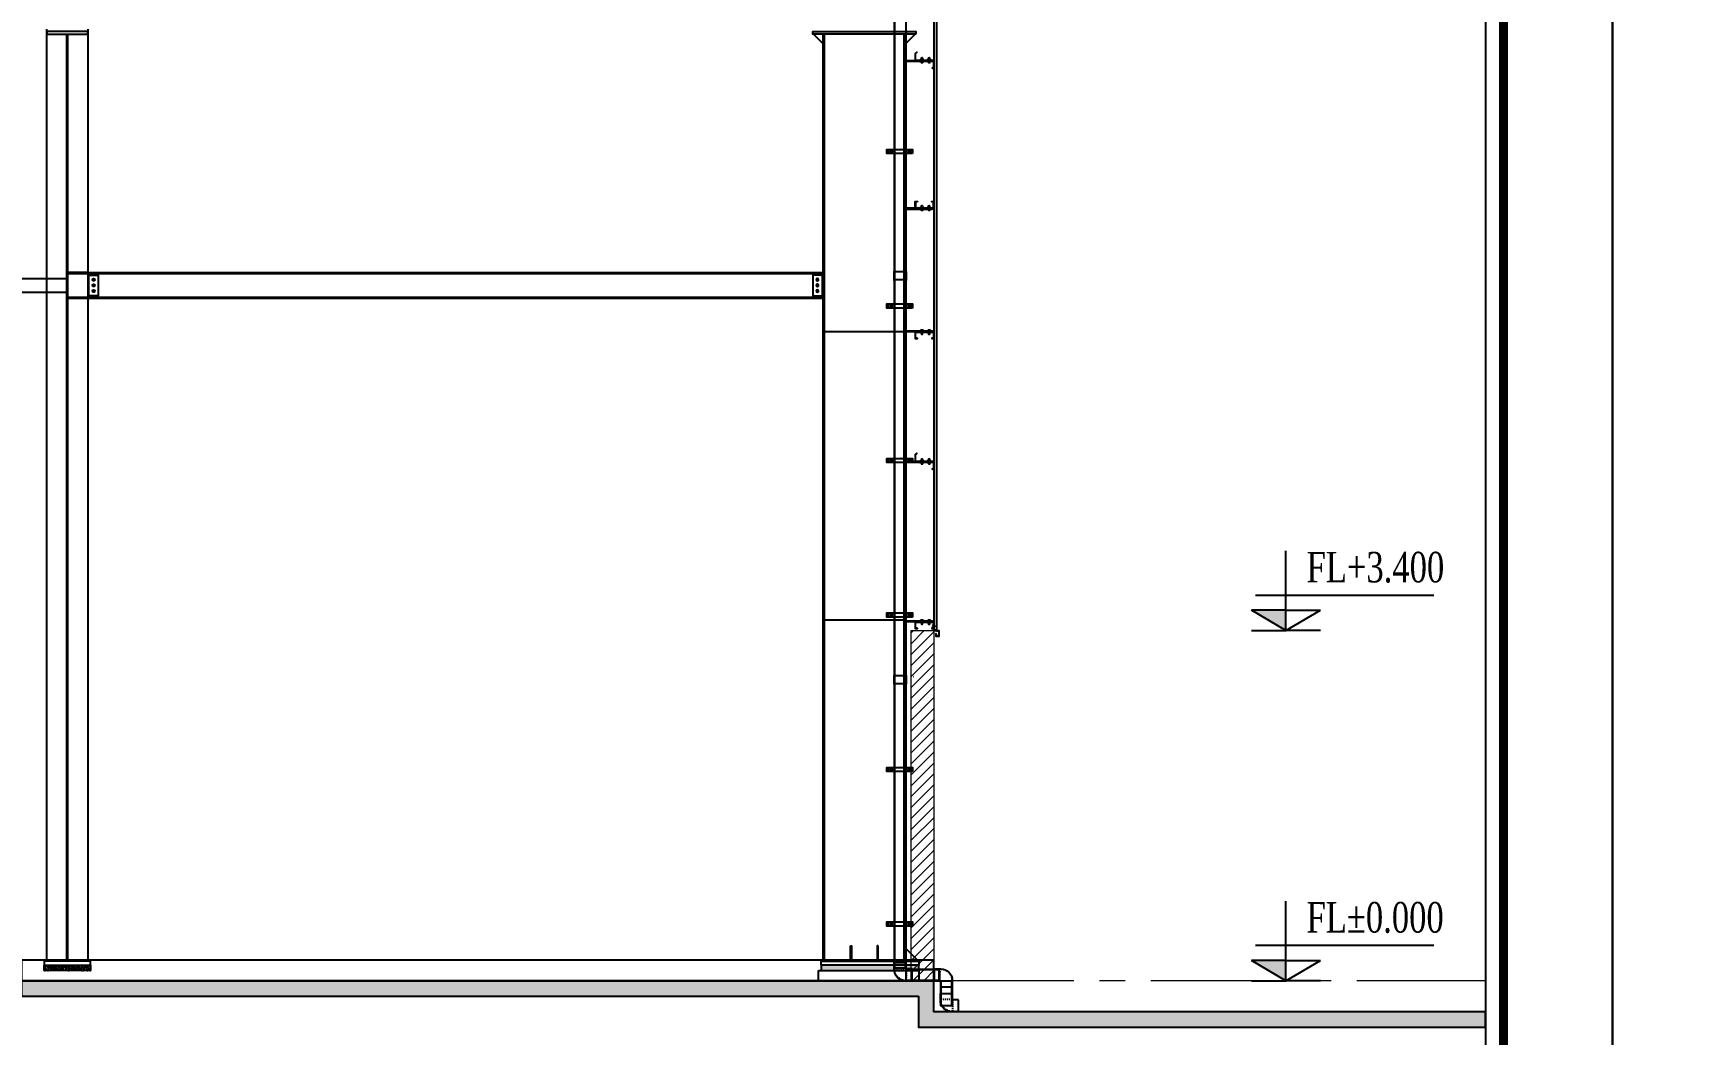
# Model space of a CAD drawing. Header units: inches. Extents: x 315041 to 662841, y -45540 to -35018.
# Drawn here: x 330050 to 330209.6, y -36486.3 to -36389.1 of the extents above; entities that cross this region are included whole.
import ezdxf

# ---------------------------------------------------------------- set-up
doc = ezdxf.new("R2010")
doc.units = ezdxf.units.IN
doc.header["$MEASUREMENT"] = 0
for name, pattern in [('CENTER', [2, 1.25, -0.25, 0.25, -0.25]), ('CENTER2', [28.575, 19.05, -3.175, 3.175, -3.175]), ('DASHED2', [9.525, 6.35, -3.175]), ('HIDDEN', [0.375, 0.25, -0.125])]:
    doc.linetypes.add(name, pattern=pattern)
for name, color, linetype in [('001-TRUC', 252, 'CENTER'), ('2', 2, 'Continuous'), ('250', 250, 'Continuous'), ('251', 251, 'Continuous'), ('3', 3, 'Continuous'), ('5', 5, 'Continuous'), ('6', 6, 'Continuous'), ('7', 7, 'Continuous'), ('8', 8, 'Continuous'), ('9', 9, 'Continuous'), ('BAO KHUNG', 31, 'Continuous'), ('DOWNPOUT', 52, 'Continuous'), ('flashing', 6, 'Continuous'), ('ROOFING', 4, 'Continuous'), ('STRUCTURE', 1, 'Continuous')]:
    doc.layers.add(name, color=color, linetype=linetype)
doc.layers.add('0_HATCH', color=252, linetype='Continuous', lineweight=9)
doc.styles.add('vntimeh.shx', font='vntimeh.shx', dxfattribs={"width": 0.8, "bigfont": 'bigfont.shx'})

# ---------------------------------------------------------------- blocks, each defined once
blk = doc.blocks.new('A$C75D82031')
at = {"layer": '2', "color": 157, "linetype": 'Continuous'}
blk.add_lwpolyline([(0, 420), (594, 420), (594, 0), (0, 0)], close=True, dxfattribs=at)
at = {"layer": '7', "color": 147, "linetype": 'Continuous'}
blk.add_lwpolyline([(12.33, 57.61), (581.67, 57.61), (581.67, 409.19), (12.33, 409.19)], close=True, dxfattribs=at)
at = {"layer": 'BAO KHUNG', "color": 167, "linetype": 'Continuous', "const_width": 0.871}
blk.add_lwpolyline([(10.59, 9.07), (583.41, 9.07), (583.41, 410.93), (10.59, 410.93)], close=True, dxfattribs=at)
blk = doc.blocks.new('A$C2C995D6F')
at = {"layer": '7'}
for p, q in [((0.25, 0.13), (0, 0.13)), ((0.13, 0.25), (0.13, 0))]:
    blk.add_line(p, q, dxfattribs=at)
blk.add_circle((0.13, 0.13), 0.0917, dxfattribs=at)
blk = doc.blocks.new('A$C6A7930B6')
at = {"layer": '2'}
h = blk.add_hatch(dxfattribs=at)
h.set_pattern_fill('ANSI31', color=256, scale=0.125, angle=-90, style=0)
h.set_pattern_definition([(315, (3303.04439, 11524.56439), (0.011048543456, 0.011048543456), [])])
h.paths.add_polyline_path([(1.5, 1.19), (1.5, 0.62), (0.02, 0.62), (0.02, 0.12), (0.13, 0.01), (0.12, 0), (0, 0.12), (0, 0.63), (1.48, 0.63), (1.48, 1.18), (1.37, 1.29), (1.38, 1.3)])
at = {"layer": '251'}
h = blk.add_hatch(color=256, dxfattribs=at)
h.paths.add_polyline_path([(0.31, 0.67), (0.31, 0.67, 0.192582), (0.33, 0.68, 0.192582), (0.35, 0.67)])
h.paths.add_polyline_path([(0.4, 0.67, 0.192582), (0.42, 0.68, 0.192582), (0.44, 0.67)])
h = blk.add_hatch(color=256, dxfattribs=at)
h.paths.add_polyline_path([(0.31, 0.45), (0.31, 0.45, 0.192582), (0.33, 0.46, 0.192582), (0.35, 0.45)])
h.paths.add_polyline_path([(0.4, 0.45, 0.192582), (0.42, 0.46, 0.192582), (0.44, 0.45)])
h = blk.add_hatch(color=256, dxfattribs=at)
h.paths.add_polyline_path([(0.9, 0.67), (0.89, 0.67, 0.192582), (0.92, 0.68, 0.192582), (0.94, 0.67)])
h.paths.add_polyline_path([(0.98, 0.67, 0.192582), (1, 0.68, 0.192582), (1.02, 0.67)])
h = blk.add_hatch(color=256, dxfattribs=at)
h.paths.add_polyline_path([(0.9, 0.45), (0.89, 0.45, 0.192582), (0.92, 0.46, 0.192582), (0.94, 0.45)])
h.paths.add_polyline_path([(0.98, 0.45, 0.192582), (1, 0.46, 0.192582), (1.02, 0.45)])
at = {"layer": '9', "linetype": 'Continuous'}
h = blk.add_hatch(dxfattribs=at)
h.set_pattern_fill('ANSI31', color=250, scale=0.25, angle=-90, style=0)
h.set_pattern_definition([(315, (3302.900187, 11527.014995), (0.02209708691, 0.02209708691), [])])
h.paths.add_polyline_path([(2.29, 0.55), (2.29, 0.62), (0.13, 0.62), (0.13, 0.55)])
at = {"layer": '2'}
blk.add_lwpolyline([(1.5, 1.19), (1.5, 0.62), (0.02, 0.62), (0.02, 0.12), (0.13, 0.01), (0.12, 0), (0, 0.12), (0, 0.63), (1.48, 0.63), (1.48, 1.18), (1.37, 1.29), (1.38, 1.3)], close=True, dxfattribs=at)
at = {"layer": '5', "linetype": 'CENTER2', "ltscale": 0.2}
for p, q in [((0.38, 0.44), (0.38, 0.86)), ((0.96, 0.44), (0.96, 0.86))]:
    blk.add_line(p, q, dxfattribs=at)
at = {"layer": '6'}
blk.add_lwpolyline([(2.29, 0.55), (2.29, 0.62), (0.13, 0.62), (0.13, 0.55), (2.29, 0.55)], dxfattribs=at)
at = {"layer": '8'}
for p, q in [((0.29, 0.68), (0.29, 0.74)), ((0.29, 0.46), (0.29, 0.53)), ((0.44, 0.75), (0.31, 0.75)), ((0.44, 0.67), (0.31, 0.67)), ((0.44, 0.55), (0.31, 0.55)), ((0.44, 0.53), (0.31, 0.53)), ((0.44, 0.45), (0.31, 0.45)), ((0.34, 0.83), (0.33, 0.82)), ((0.33, 0.82), (0.34, 0.82)), ((0.34, 0.77), (0.33, 0.76)), ((0.33, 0.76), (0.33, 0.75)), ((0.33, 0.68), (0.33, 0.74)), ((0.33, 0.68), (0.33, 0.74)), ((0.33, 0.63), (0.33, 0.55)), ((0.33, 0.46), (0.33, 0.53)), ((0.33, 0.46), (0.33, 0.53)), ((0.42, 0.84), (0.34, 0.84)), ((0.34, 0.83), (0.34, 0.84)), ((0.34, 0.83), (0.38, 0.83)), ((0.35, 0.76), (0.42, 0.77)), ((0.43, 0.76), (0.35, 0.76)), ((0.38, 0.84), (0.38, 0.83)), ((0.38, 0.83), (0.38, 0.84)), ((0.42, 0.84), (0.42, 0.83)), ((0.42, 0.83), (0.42, 0.83)), ((0.42, 0.78), (0.43, 0.77)), ((0.42, 0.77), (0.43, 0.76)), ((0.43, 0.77), (0.42, 0.77)), ((0.42, 0.68), (0.42, 0.74)), ((0.42, 0.46), (0.42, 0.53)), ((0.43, 0.76), (0.43, 0.75)), ((0.43, 0.63), (0.43, 0.55)), ((0.46, 0.68), (0.46, 0.74)), ((0.46, 0.46), (0.46, 0.53)), ((0.87, 0.68), (0.87, 0.74)), ((0.87, 0.46), (0.87, 0.53)), ((1.02, 0.75), (0.89, 0.75)), ((1.02, 0.53), (0.89, 0.53)), ((1.02, 0.67), (0.9, 0.67)), ((1.02, 0.55), (0.9, 0.55)), ((1.02, 0.45), (0.9, 0.45)), ((0.92, 0.83), (0.91, 0.82)), ((0.91, 0.82), (0.92, 0.82)), ((0.92, 0.77), (0.91, 0.76)), ((0.91, 0.76), (0.91, 0.75)), ((0.91, 0.63), (0.91, 0.55)), ((1, 0.84), (0.92, 0.84)), ((0.92, 0.83), (0.92, 0.84)), ((0.92, 0.83), (0.96, 0.83)), ((0.92, 0.68), (0.92, 0.74)), ((0.92, 0.68), (0.92, 0.74)), ((0.92, 0.46), (0.92, 0.53)), ((0.92, 0.46), (0.92, 0.53)), ((0.93, 0.76), (1, 0.77)), ((1.01, 0.76), (0.93, 0.76)), ((0.96, 0.84), (0.96, 0.83)), ((0.96, 0.83), (0.96, 0.84)), ((1, 0.84), (1, 0.83)), ((1, 0.83), (1, 0.83)), ((1, 0.78), (1.01, 0.77)), ((1, 0.77), (1.01, 0.76)), ((1.01, 0.77), (1, 0.77)), ((1, 0.68), (1, 0.74)), ((1, 0.46), (1, 0.53)), ((1.01, 0.76), (1.01, 0.75)), ((1.01, 0.63), (1.01, 0.55)), ((1.05, 0.68), (1.05, 0.74)), ((1.05, 0.46), (1.05, 0.53))]:
    blk.add_line(p, q, dxfattribs=at)
for points in [[(0.28, 0.65), (0.28, 0.67), (0.47, 0.67), (0.47, 0.65)], [(0.28, 0.53), (0.28, 0.55), (0.47, 0.55), (0.47, 0.53)], [(0.34, 0.82), (0.33, 0.81), (0.34, 0.8), (0.42, 0.81), (0.43, 0.82), (0.42, 0.83)], [(0.34, 0.8), (0.33, 0.79), (0.34, 0.79), (0.42, 0.8), (0.43, 0.8), (0.42, 0.81)], [(0.34, 0.79), (0.33, 0.78), (0.34, 0.77), (0.42, 0.78), (0.43, 0.79), (0.42, 0.8)], [(0.86, 0.65), (0.86, 0.67), (1.06, 0.67), (1.06, 0.65)], [(0.86, 0.53), (0.86, 0.55), (1.06, 0.55), (1.06, 0.53)], [(0.92, 0.82), (0.91, 0.81), (0.92, 0.8), (1, 0.81), (1.01, 0.82), (1, 0.83)], [(0.92, 0.8), (0.91, 0.79), (0.92, 0.79), (1, 0.8), (1.01, 0.8), (1, 0.81)], [(0.92, 0.79), (0.91, 0.78), (0.92, 0.77), (1, 0.78), (1.01, 0.79), (1, 0.8)]]:
    blk.add_lwpolyline(points, close=True, dxfattribs=at)
for centre, start, end in [((0.31, 0.72), 46.3972, 133.6028), ((0.31, 0.7), 226.3972, 313.6028), ((0.31, 0.5), 46.3972, 133.6028), ((0.31, 0.49), 226.3972, 313.6028), ((0.35, 0.72), 90, 133.6028), ((0.35, 0.7), 226.3972, 270), ((0.35, 0.5), 90, 133.6028), ((0.35, 0.49), 226.3972, 270), ((0.4, 0.72), 46.3972, 90), ((0.4, 0.7), 270, 313.6028), ((0.4, 0.5), 46.3972, 90), ((0.4, 0.49), 270, 313.6028), ((0.44, 0.72), 46.3972, 133.6028), ((0.44, 0.7), 226.3972, 313.6028), ((0.44, 0.5), 46.3972, 133.6028), ((0.44, 0.49), 226.3972, 313.6028), ((0.89, 0.72), 46.3972, 133.6028), ((0.89, 0.7), 226.3972, 313.6028), ((0.89, 0.5), 46.3972, 133.6028), ((0.89, 0.49), 226.3972, 313.6028), ((0.94, 0.72), 90, 133.6028), ((0.94, 0.7), 226.3972, 270), ((0.94, 0.5), 90, 133.6028), ((0.94, 0.49), 226.3972, 270), ((0.98, 0.72), 46.3972, 90), ((0.98, 0.7), 270, 313.6028), ((0.98, 0.5), 46.3972, 90), ((0.98, 0.49), 270, 313.6028), ((1.02, 0.72), 46.3972, 133.6028), ((1.02, 0.7), 226.3972, 313.6028), ((1.02, 0.5), 46.3972, 133.6028), ((1.02, 0.49), 226.3972, 313.6028)]:
    blk.add_arc(centre, 0.0314, start, end, dxfattribs=at)
blk = doc.blocks.new('*U148')
at = {"layer": '251'}
h = blk.add_hatch(color=256, dxfattribs=at)
h.paths.add_polyline_path([(-0.053, -0.04), (-0.053, -0.043, -0.192582), (-0.048, -0.029, -0.192582), (-0.053, -0.014)])
h.paths.add_polyline_path([(-0.053, 0.014, -0.192582), (-0.048, 0.029, -0.192582), (-0.053, 0.043)])
h = blk.add_hatch(color=256, dxfattribs=at)
h.paths.add_polyline_path([(0.067, -0.04), (0.067, -0.043, -0.192582), (0.073, -0.029, -0.192582), (0.067, -0.014)])
h.paths.add_polyline_path([(0.067, 0.014, -0.192582), (0.073, 0.029, -0.192582), (0.067, 0.043)])
at = {"layer": '5', "linetype": 'CENTER2', "ltscale": 0.2}
blk.add_line((-0.077, 0), (0.206, 0), dxfattribs=at)
at = {"layer": '8'}
for p, q in [((-0.053, 0.04), (-0.053, -0.04)), ((-0.048, 0.058), (-0.006, 0.058)), ((-0.048, 0.029), (-0.006, 0.029)), ((0, 0.043), (0, -0.043)), ((0.056, 0.033), (0, 0.033)), ((0.056, -0.066), (0.056, 0.066)), ((0.056, 0.066), (0.067, 0.066)), ((0.067, -0.066), (0.067, 0.066)), ((0.067, 0.04), (0.067, -0.04)), ((0.073, 0.058), (0.115, 0.058)), ((0.073, 0.029), (0.115, 0.029)), ((0.12, 0.043), (0.12, -0.043)), ((0.128, 0.033), (0.12, 0.033)), ((0.132, 0.027), (0.128, 0.033)), ((0.128, 0.033), (0.128, -0.017)), ((0.128, -0.017), (0.132, 0.027)), ((0.138, 0.033), (0.132, 0.027)), ((0.142, 0.027), (0.138, 0.033)), ((0.175, 0.03), (0.172, 0.027)), ((0.18, 0.027), (0.175, 0.03)), ((0.177, -0.027), (0.178, 0)), ((0.18, 0), (0.178, 0)), ((0.178, 0), (0.18, 0)), ((0.18, 0.027), (0.18, -0.027)), ((-0.048, -0.029), (-0.006, -0.029)), ((-0.048, -0.029), (-0.006, -0.029)), ((-0.048, -0.058), (-0.006, -0.058)), ((0.056, -0.033), (0, -0.033)), ((0.056, -0.066), (0.067, -0.066)), ((0.073, -0.029), (0.115, -0.029)), ((0.073, -0.029), (0.115, -0.029)), ((0.073, -0.058), (0.115, -0.058)), ((0.131, -0.033), (0.12, -0.033)), ((0.137, -0.027), (0.131, -0.033)), ((0.171, -0.033), (0.167, -0.027)), ((0.177, -0.027), (0.171, -0.033)), ((0.177, -0.027), (0.18, -0.027))]:
    blk.add_line(p, q, dxfattribs=at)
for points in [[(0.147, -0.027), (0.141, -0.033), (0.137, -0.027), (0.142, 0.027), (0.148, 0.033), (0.152, 0.027)], [(0.157, -0.027), (0.151, -0.033), (0.147, -0.027), (0.152, 0.027), (0.158, 0.033), (0.162, 0.027)], [(0.167, -0.027), (0.161, -0.033), (0.157, -0.027), (0.162, 0.027), (0.168, 0.033), (0.172, 0.027)]]:
    blk.add_lwpolyline(points, close=True, dxfattribs=at)
for centre, start, end in [((-0.032, 0.043), 136.39718, 223.60282), ((-0.032, 0.014), 136.39718, 180), ((-0.021, 0.043), 316.39718, 43.60282), ((-0.021, 0.014), 0, 43.60282), ((0.088, 0.043), 136.39718, 223.60282), ((0.088, 0.014), 136.39718, 180), ((0.099, 0.043), 316.39718, 43.60282), ((0.099, 0.014), 0, 43.60282), ((-0.032, -0.014), 180, 223.60282), ((-0.032, -0.043), 136.39718, 223.60282), ((-0.021, -0.014), 316.39718, 0), ((-0.021, -0.043), 316.39718, 43.60282), ((0.088, -0.014), 180, 223.60282), ((0.088, -0.043), 136.39718, 223.60282), ((0.099, -0.014), 316.39718, 0), ((0.099, -0.043), 316.39718, 43.60282)]:
    blk.add_arc(centre, 0.0209, start, end, dxfattribs=at)
blk = doc.blocks.new('*U149')
at = {"layer": '251'}
h = blk.add_hatch(color=256, dxfattribs=at)
h.paths.add_polyline_path([(-0.053, -0.04), (-0.053, -0.043, -0.192582), (-0.048, -0.029, -0.192582), (-0.053, -0.014)])
h.paths.add_polyline_path([(-0.053, 0.014, -0.192582), (-0.048, 0.029, -0.192582), (-0.053, 0.043)])
h = blk.add_hatch(color=256, dxfattribs=at)
h.paths.add_polyline_path([(0.067, -0.04), (0.067, -0.043, -0.192582), (0.073, -0.029, -0.192582), (0.067, -0.014)])
h.paths.add_polyline_path([(0.067, 0.014, -0.192582), (0.073, 0.029, -0.192582), (0.067, 0.043)])
at = {"layer": '5', "linetype": 'CENTER2', "ltscale": 0.2}
blk.add_line((-0.077, 0), (0.206, 0), dxfattribs=at)
at = {"layer": '8'}
for p, q in [((-0.053, 0.04), (-0.053, -0.04)), ((-0.048, 0.058), (-0.006, 0.058)), ((-0.048, 0.029), (-0.006, 0.029)), ((0, 0.043), (0, -0.043)), ((0.056, 0.033), (0, 0.033)), ((0.056, -0.066), (0.056, 0.066)), ((0.056, 0.066), (0.067, 0.066)), ((0.067, -0.066), (0.067, 0.066)), ((0.067, 0.04), (0.067, -0.04)), ((0.073, 0.058), (0.115, 0.058)), ((0.073, 0.029), (0.115, 0.029)), ((0.12, 0.043), (0.12, -0.043)), ((0.128, 0.033), (0.12, 0.033)), ((0.132, 0.027), (0.128, 0.033)), ((0.128, 0.033), (0.128, -0.017)), ((0.128, -0.017), (0.132, 0.027)), ((0.138, 0.033), (0.132, 0.027)), ((0.142, 0.027), (0.138, 0.033)), ((0.175, 0.03), (0.172, 0.027)), ((0.18, 0.027), (0.175, 0.03)), ((0.177, -0.027), (0.178, 0)), ((0.18, 0), (0.178, 0)), ((0.178, 0), (0.18, 0)), ((0.18, 0.027), (0.18, -0.027)), ((-0.048, -0.029), (-0.006, -0.029)), ((-0.048, -0.029), (-0.006, -0.029)), ((-0.048, -0.058), (-0.006, -0.058)), ((0.056, -0.033), (0, -0.033)), ((0.056, -0.066), (0.067, -0.066)), ((0.073, -0.029), (0.115, -0.029)), ((0.073, -0.029), (0.115, -0.029)), ((0.073, -0.058), (0.115, -0.058)), ((0.131, -0.033), (0.12, -0.033)), ((0.137, -0.027), (0.131, -0.033)), ((0.171, -0.033), (0.167, -0.027)), ((0.177, -0.027), (0.171, -0.033)), ((0.177, -0.027), (0.18, -0.027))]:
    blk.add_line(p, q, dxfattribs=at)
for points in [[(0.147, -0.027), (0.141, -0.033), (0.137, -0.027), (0.142, 0.027), (0.148, 0.033), (0.152, 0.027)], [(0.157, -0.027), (0.151, -0.033), (0.147, -0.027), (0.152, 0.027), (0.158, 0.033), (0.162, 0.027)], [(0.167, -0.027), (0.161, -0.033), (0.157, -0.027), (0.162, 0.027), (0.168, 0.033), (0.172, 0.027)]]:
    blk.add_lwpolyline(points, close=True, dxfattribs=at)
for centre, start, end in [((-0.032, 0.043), 136.39718, 223.60282), ((-0.032, 0.014), 136.39718, 180), ((-0.021, 0.043), 316.39718, 43.60282), ((-0.021, 0.014), 0, 43.60282), ((0.088, 0.043), 136.39718, 223.60282), ((0.088, 0.014), 136.39718, 180), ((0.099, 0.043), 316.39718, 43.60282), ((0.099, 0.014), 0, 43.60282), ((-0.032, -0.014), 180, 223.60282), ((-0.032, -0.043), 136.39718, 223.60282), ((-0.021, -0.014), 316.39718, 0), ((-0.021, -0.043), 316.39718, 43.60282), ((0.088, -0.014), 180, 223.60282), ((0.088, -0.043), 136.39718, 223.60282), ((0.099, -0.014), 316.39718, 0), ((0.099, -0.043), 316.39718, 43.60282)]:
    blk.add_arc(centre, 0.0209, start, end, dxfattribs=at)
blk = doc.blocks.new('A$C174458B3')
at = {"layer": '2'}
blk.add_lwpolyline([(1.33, 0.02), (1.48, 0.02), (1.48, 0.52), (0.02, 0.52), (0.02, 0.02), (0.17, 0.02), (0.17, 0), (0, 0), (0, 0.54), (1.5, 0.54), (1.5, 0), (1.33, 0), (1.33, 0.02)], dxfattribs=at)
at = {"layer": '5'}
blk.add_lwpolyline([(2.29, 0.54), (2.29, 0.61), (0.13, 0.61), (0.13, 0.54), (2.29, 0.54)], dxfattribs=at)
at = {"layer": '251', "color": 147, "xscale": 1.5, "yscale": 1.5, "zscale": 1.5, "rotation": 270}
for name, p in [('*U149', (0.38, 0.61)), ('*U148', (0.96, 0.61))]:
    blk.add_blockref(name, p, dxfattribs=at)
blk = doc.blocks.new('A$C3213453A')
at = {"layer": '2'}
for name, p in [('A$C6A7930B6', (0, 45.28)), ('A$C174458B3', (0, 23.41)), ('A$C6A7930B6', (0, 12.83)), ('A$C174458B3', (0, -0.05))]:
    blk.add_blockref(name, p, dxfattribs=at)
at = {"layer": '2', "xscale": -1, "rotation": 180}
blk.add_blockref('A$C174458B3', (0, 34.49), dxfattribs=at)
blk = doc.blocks.new('cos')
at = {"color": 8}
for p, q in [((0, 0), (0, 7.82)), ((-3, 3.49), (14.52, 3.49)), ((0, 1.99), (-3.39, 1.99)), ((0, 0), (-3.39, 1.99)), ((0, 1.99), (3.39, 1.99)), ((0, 0), (3.39, 1.99))]:
    blk.add_line(p, q, dxfattribs=at)
at = {"color": 4}
for p in [(-3.39, 0), (3.39, 0)]:
    blk.add_line(p, (0, 0), dxfattribs=at)
at = {"color": 8}
blk.add_solid([(0, 0), (-3.39, 1.99), (0, 1.99)], dxfattribs=at)
at = {"layer": '3', "color": 3, "style": 'vntimeh.shx', "width": 0.75}
blk.add_attdef('DSD', (1.32, 4.73), '', height=3, dxfattribs=at)
blk = doc.blocks.new('Short_Self_drilling')
at = {"layer": 'STRUCTURE', "color": 1, "linetype": 'Continuous'}
for p, q in [((6, 2), (-6, 2)), ((5, 4), (-5, 4)), ((-3, 3), (-5, 3)), ((3, 7), (-3, 7)), ((-3, 4), (-3, 7)), ((3, 3), (-3, 3)), ((-2, 3), (-2, 3)), ((6, 0), (0, 0)), ((2, 3), (2, 3)), ((2, -1), (2, 0)), ((3, 4), (3, 7)), ((5, 3), (3, 3)), ((3, -1), (-3, 0)), ((3, -3), (-3, -2)), ((3, -4), (-3, -3)), ((3, -6), (-3, -5)), ((3, -7), (-3, -6)), ((-2, -8), (-3, -8)), ((-2, -1), (-2, -1)), ((-2, -3), (-2, -2)), ((-2, -4), (-2, -4)), ((-2, -6), (-2, -5)), ((-2, -7), (-2, -7)), ((-2, -12), (-2, -8)), ((3, -9), (-1, -8)), ((2, -2), (2, -2)), ((2, -4), (2, -3)), ((2, -5), (2, -5)), ((2, -7), (2, -6)), ((2, -8), (2, -8)), ((2, -12), (2, -9))]:
    blk.add_line(p, q, dxfattribs=at)
blk.add_lwpolyline([(6, 1), (6, 2), (2, 3), (-2, 3), (-6, 2), (-6, 1)], close=True, dxfattribs=at)
for points in [[(-6, 1, -0.088869), (-6, 0), (0, 0)], [(0, 4), (0, 6, 0.338878), (-3, 6), (-3, 4)], [(3, 4), (3, 6, 0.338878), (0, 6), (0, 4)], [(0, -14), (-1, -12, -0.148657), (-1, -11), (-2, -8, -0.815006), (-1, -8, 0.150833), (-1, -9)], [(2, -12), (0, -14, -0.333596), (0, -14), (-2, -12)], [(2, -12), (2, -12, 0.52242), (1, -12), (0, -14)]]:
    blk.add_lwpolyline(points, format="xyb", dxfattribs=at)
for points in [[(3, -1), (2, -2), (-2, -1), (-3, 0), (-2, 0)], [(3, -3), (2, -3), (-2, -2), (-3, -2), (-2, -1), (2, -2), (3, -3)], [(3, -4), (2, -5), (-2, -4), (-3, -3), (-2, -3), (2, -4), (3, -4)], [(3, -6), (2, -6), (-2, -5), (-3, -5), (-2, -4), (2, -5), (3, -6)], [(3, -7), (2, -8), (-2, -7), (-3, -6), (-2, -6), (2, -7), (3, -7)], [(-2, -9), (-2, -8), (-3, -8), (-2, -7), (-2, -8)], [(-1, 0), (2, -1), (3, -1)], [(-1, -8), (2, -8), (3, -9)], [(3, -9), (2, -9), (-1, -9)]]:
    blk.add_lwpolyline(points, dxfattribs=at)
for centre, radius, start, end in [((-5, 3), 0.455, 109.7949, 250.2674), ((-3, 7), 0.429, 90.0311, 180.0311), ((3, 7), 0.429, 0.0311, 90.0311), ((5, 3), 0.435, 279.7276, 80.3347), ((10, 0), 3.74, 162.2963, 182.6103)]:
    blk.add_arc(centre, radius, start, end, dxfattribs=at)
blk = doc.blocks.new('HFR-1')
at = {"layer": 'STRUCTURE', "color": 1, "linetype": 'Continuous'}
for p, q in [((-6, 0), (6, 0)), ((-5, 1), (-3, 1)), ((5, 1), (3, 1)), ((-2, -1), (-3, -2)), ((-3, -2), (3, -1)), ((-3, -2), (3, -2)), ((-3, -2), (-2, -3)), ((-2, -2), (-3, -2)), ((-3, -2), (-2, -2)), ((-3, -3), (3, -3)), ((-3, -3), (-2, -3)), ((-2, -3), (-3, -3)), ((-2, -3), (-3, -4)), ((-3, -4), (3, -4)), ((-3, -4), (3, -4)), ((-3, -4), (-2, -4)), ((-3, -4), (-2, -5)), ((-2, -4), (-3, -4)), ((-3, -5), (3, -5)), ((-3, -5), (-2, -5)), ((-2, -5), (-3, -5)), ((-2, -5), (-3, -6)), ((-3, -6), (3, -6)), ((-3, -7), (3, -6)), ((-3, -6), (-2, -6)), ((-2, -6), (-3, -7)), ((-3, -7), (3, -7)), ((-3, -7), (-2, -7)), ((-3, -7), (-2, -8)), ((-2, -7), (-3, -7)), ((-3, -8), (3, -8)), ((-3, -8), (-2, -8)), ((-2, -8), (-3, -8)), ((-2, -8), (-3, -9)), ((-3, -9), (3, -9)), ((-3, -9), (-2, -9)), ((-3, -9), (3, -9)), ((-3, -9), (-2, -10)), ((-2, -9), (-3, -9)), ((-2, -10), (-3, -11)), ((-3, -10), (2, -10)), ((-3, -10), (-2, -10)), ((-2, -10), (-3, -10)), ((-3, -12), (1, -11)), ((-3, -11), (1, -11)), ((-3, -11), (-2, -11)), ((-2, -11), (-3, -12)), ((-3, -12), (-2, -12)), ((2, -1), (-2, -1)), ((-2, -3), (2, -2)), ((2, -2), (-2, -2)), ((-2, -2), (2, -2)), ((2, -2), (-2, -3)), ((-2, -3), (2, -3)), ((2, -3), (-2, -3)), ((-2, -4), (2, -4)), ((2, -4), (-2, -4)), ((-2, -5), (2, -5)), ((-2, -5), (2, -5)), ((2, -5), (-2, -5)), ((2, -5), (-2, -5)), ((-2, -6), (2, -6)), ((2, -6), (-2, -6)), ((-2, -7), (2, -7)), ((-2, -8), (2, -7)), ((2, -7), (-2, -7)), ((2, -7), (-2, -8)), ((-2, -8), (2, -8)), ((2, -8), (-2, -8)), ((-2, -9), (2, -9)), ((2, -9), (-2, -9)), ((1, -10), (-2, -10)), ((-2, -10), (2, -10)), ((-2, -10), (1, -10)), ((2, -10), (-2, -10)), ((-2, -11), (1, -11)), ((1, -11), (-2, -11)), ((-2, -12), (0, -12)), ((-2, -17), (-2, -12)), ((-2, -17), (-2, -17)), ((-2, -17), (0, -20)), ((-1, -17), (0, -20)), ((0, -19), (1, -17)), ((0, -20), (2, -17)), ((2, -2), (3, -1)), ((3, -1), (2, -1)), ((2, -2), (3, -2)), ((3, -2), (2, -2)), ((3, -3), (2, -2)), ((2, -3), (3, -3)), ((3, -4), (2, -3)), ((2, -4), (3, -4)), ((2, -5), (3, -4)), ((3, -4), (2, -4)), ((2, -5), (3, -5)), ((3, -5), (2, -5)), ((3, -6), (2, -5)), ((2, -6), (3, -6)), ((2, -7), (3, -6)), ((3, -6), (2, -6)), ((2, -7), (3, -7)), ((3, -7), (2, -7)), ((3, -8), (2, -7)), ((2, -8), (3, -8)), ((3, -9), (2, -8)), ((2, -9), (3, -9)), ((2, -10), (3, -9)), ((3, -9), (2, -9)), ((3, -11), (2, -10)), ((2, -10), (2, -10)), ((2, -16), (2, -10)), ((2, -10), (2, -10)), ((2, -10), (3, -10)), ((3, -10), (2, -10)), ((2, -10), (3, -10)), ((2, -11), (2, -11)), ((2, -11), (3, -11)), ((2, -11), (3, -11)), ((2, -11), (3, -11)), ((2, -12), (3, -11)), ((3, -11), (2, -11)), ((2, -11), (2, -11)), ((2, -17), (2, -12)), ((2, -12), (2, -12))]:
    blk.add_line(p, q, dxfattribs=at)
at = {"layer": 'STRUCTURE', "color": 1, "linetype": 'Continuous', "ltscale": 8}
for p in [(-3, 1), (3, 1)]:
    blk.add_line(p, (0, 1), dxfattribs=at)
at = {"layer": 'STRUCTURE', "color": 1, "linetype": 'DASHED2'}
for p in [(-2, 1), (2, 1)]:
    blk.add_line(p, (0, 0), dxfattribs=at)
at = {"layer": 'STRUCTURE', "color": 1, "linetype": 'Continuous', "ltscale": 8}
for centre, start, end in [((-5, 0), 130.41, 194.8062), ((5, 0), 345.1938, 49.59)]:
    blk.add_arc(centre, 0.801, start, end, dxfattribs=at)
at = {"layer": 'STRUCTURE', "color": 1, "linetype": 'Continuous'}
for centre, radius, start, end in [((-7, -9), 9.14, 58.065, 78.8402), ((5, -4), 3.83, 84.2039, 134.3621), ((-2, -17), 0.59, 34.2302, 144.5641), ((-1, -10), 1.93, 296.6041, 355.3922), ((0, -19), 0.331, 231.6348, 305.4287), ((2, -10), 0.444, 15.9762, 172.6971), ((-1, -16), 2.2, 324.0048, 357.8268)]:
    blk.add_arc(centre, radius, start, end, dxfattribs=at)
blk = doc.blocks.new('D90-90')
at = {"layer": 'ROOFING', "color": 254}
for p, q in [((-296910, -76158), (-296964, -76158)), ((-296910, -76158), (-296910, -76257)), ((-297059, -76253), (-297059, -76308)), ((-297059, -76308), (-296961, -76308)), ((-296910, -76257), (-296961, -76257)), ((-296961, -76257), (-296961, -76308))]:
    blk.add_line(p, q, dxfattribs=at)
at = {"layer": 'ROOFING', "color": 254, "linetype": 'HIDDEN'}
for p, q in [((-296910, -76161), (-296964, -76161)), ((-296960, -76255), (-296960, -76161)), ((-297057, -76253), (-297057, -76308)), ((-296963, -76258), (-297057, -76258)), ((-296910, -76255), (-296963, -76255)), ((-296963, -76255), (-296963, -76308))]:
    blk.add_line(p, q, dxfattribs=at)
at = {"layer": 'ROOFING', "color": 254}
blk.add_arc((-296964, -76253), 95, 90, 180, dxfattribs=at)
at = {"layer": 'ROOFING', "color": 254, "linetype": 'HIDDEN'}
blk.add_arc((-296964, -76253), 92.8, 90, 180, dxfattribs=at)
blk = doc.blocks.new('ống xối 111')
h = blk.add_hatch()
h.set_pattern_fill('ANSI31', color=1, scale=0.15, style=0)
h.set_pattern_definition([(45, (315045.45221, -35694.688858), (-0.013258252147, 0.013258252147), [])])
edge = h.paths.add_edge_path()
edge.add_line((325475.47, -36864.83), (325475.07, -36864.83))
edge.add_line((325475.07, -36864.83), (325475.07, -36865.23))
edge.add_arc((325475.07, -36865.2), 0.03, 270, 360)
edge.add_line((325475.1, -36865.2), (325475.1, -36864.86))
edge.add_line((325475.1, -36864.86), (325475.44, -36864.86))
edge.add_arc((325475.44, -36864.83), 0.03, 270, 360)
h = blk.add_hatch()
h.set_pattern_fill('ANSI31', color=1, scale=0.15, style=0)
h.set_pattern_definition([(45, (315045.45221, -35709.688858), (-0.013258252147, 0.013258252147), [])])
edge = h.paths.add_edge_path()
edge.add_line((325475.47, -36879.83), (325475.07, -36879.83))
edge.add_line((325475.07, -36879.83), (325475.07, -36880.23))
edge.add_arc((325475.07, -36880.2), 0.03, 270, 360)
edge.add_line((325475.1, -36880.2), (325475.1, -36879.86))
edge.add_line((325475.1, -36879.86), (325475.44, -36879.86))
edge.add_arc((325475.44, -36879.83), 0.03, 270, 360)
h = blk.add_hatch()
h.set_pattern_fill('ANSI31', color=1, scale=0.15, style=0)
h.set_pattern_definition([(45, (315045.45221, -35724.688858), (-0.013258252147, 0.013258252147), [])])
edge = h.paths.add_edge_path()
edge.add_line((325475.47, -36894.83), (325475.07, -36894.83))
edge.add_line((325475.07, -36894.83), (325475.07, -36895.23))
edge.add_arc((325475.07, -36895.2), 0.03, 270, 360)
edge.add_line((325475.1, -36895.2), (325475.1, -36894.86))
edge.add_line((325475.1, -36894.86), (325475.44, -36894.86))
edge.add_arc((325475.44, -36894.83), 0.03, 270, 360)
h = blk.add_hatch()
h.set_pattern_fill('ANSI31', color=1, scale=0.15, style=0)
h.set_pattern_definition([(45, (315045.45221, -35739.688858), (-0.013258252147, 0.013258252147), [])])
edge = h.paths.add_edge_path()
edge.add_line((325475.47, -36909.83), (325475.07, -36909.83))
edge.add_line((325475.07, -36909.83), (325475.07, -36910.23))
edge.add_arc((325475.07, -36910.2), 0.03, 270, 360)
edge.add_line((325475.1, -36910.2), (325475.1, -36909.86))
edge.add_line((325475.1, -36909.86), (325475.44, -36909.86))
edge.add_arc((325475.44, -36909.83), 0.03, 270, 360)
h = blk.add_hatch()
h.set_pattern_fill('ANSI31', color=1, scale=0.15, style=0)
h.set_pattern_definition([(45, (315045.45221, -35754.688858), (-0.013258252147, 0.013258252147), [])])
edge = h.paths.add_edge_path()
edge.add_line((325475.47, -36924.83), (325475.07, -36924.83))
edge.add_line((325475.07, -36924.83), (325475.07, -36925.23))
edge.add_arc((325475.07, -36925.2), 0.03, 270, 360)
edge.add_line((325475.1, -36925.2), (325475.1, -36924.86))
edge.add_line((325475.1, -36924.86), (325475.44, -36924.86))
edge.add_arc((325475.44, -36924.83), 0.03, 270, 360)
h = blk.add_hatch()
h.set_pattern_fill('ANSI31', color=1, scale=0.15, style=0)
h.set_pattern_definition([(45, (315045.45221, -35769.688858), (-0.013258252147, 0.013258252147), [])])
edge = h.paths.add_edge_path()
edge.add_line((325475.47, -36939.83), (325475.07, -36939.83))
edge.add_line((325475.07, -36939.83), (325475.07, -36940.23))
edge.add_arc((325475.07, -36940.2), 0.03, 270, 360)
edge.add_line((325475.1, -36940.2), (325475.1, -36939.86))
edge.add_line((325475.1, -36939.86), (325475.44, -36939.86))
edge.add_arc((325475.44, -36939.83), 0.03, 270, 360)
at = {"color": 2}
for points in [[(325474.34, -36865.23), (325476.84, -36865.23), (325476.84, -36864.83), (325474.34, -36864.83)], [(325474.34, -36880.23), (325476.84, -36880.23), (325476.84, -36879.83), (325474.34, -36879.83)], [(325474.34, -36895.23), (325476.84, -36895.23), (325476.84, -36894.83), (325474.34, -36894.83)], [(325474.34, -36910.23), (325476.84, -36910.23), (325476.84, -36909.83), (325474.34, -36909.83)], [(325474.34, -36925.23), (325476.84, -36925.23), (325476.84, -36924.83), (325474.34, -36924.83)], [(325474.34, -36940.23), (325476.84, -36940.23), (325476.84, -36939.83), (325474.34, -36939.83)]]:
    blk.add_lwpolyline(points, close=True, dxfattribs=at)
at = {"color": 1}
for points in [[(325475.47, -36864.83), (325475.07, -36864.83), (325475.07, -36865.23), (325475.07, -36865.23, 0.414214), (325475.1, -36865.2), (325475.1, -36864.86), (325475.44, -36864.86, 0.414214), (325475.47, -36864.83)], [(325475.47, -36879.83), (325475.07, -36879.83), (325475.07, -36880.23), (325475.07, -36880.23, 0.414214), (325475.1, -36880.2), (325475.1, -36879.86), (325475.44, -36879.86, 0.414214), (325475.47, -36879.83)], [(325475.47, -36894.83), (325475.07, -36894.83), (325475.07, -36895.23), (325475.07, -36895.23, 0.414214), (325475.1, -36895.2), (325475.1, -36894.86), (325475.44, -36894.86, 0.414214), (325475.47, -36894.83)], [(325475.47, -36909.83), (325475.07, -36909.83), (325475.07, -36910.23), (325475.07, -36910.23, 0.414214), (325475.1, -36910.2), (325475.1, -36909.86), (325475.44, -36909.86, 0.414214), (325475.47, -36909.83)], [(325475.47, -36924.83), (325475.07, -36924.83), (325475.07, -36925.23), (325475.07, -36925.23, 0.414214), (325475.1, -36925.2), (325475.1, -36924.86), (325475.44, -36924.86, 0.414214), (325475.47, -36924.83)], [(325475.47, -36939.83), (325475.07, -36939.83), (325475.07, -36940.23), (325475.07, -36940.23, 0.414214), (325475.1, -36940.2), (325475.1, -36939.86), (325475.44, -36939.86, 0.414214), (325475.47, -36939.83)]]:
    blk.add_lwpolyline(points, format="xyb", close=True, dxfattribs=at)
at = {"layer": 'DOWNPOUT', "color": 1, "true_color": 0xfa051e}
for p, q in [((325474.57, -36865.03), (325474.82, -36865.03)), ((325474.7, -36864.9), (325474.7, -36865.14)), ((325476.26, -36865.03), (325476.51, -36865.03)), ((325476.39, -36864.9), (325476.39, -36865.14)), ((325474.57, -36880.03), (325474.82, -36880.03)), ((325474.7, -36879.9), (325474.7, -36880.14)), ((325476.26, -36880.03), (325476.51, -36880.03)), ((325476.39, -36879.9), (325476.39, -36880.14)), ((325474.57, -36895.03), (325474.82, -36895.03)), ((325474.7, -36894.9), (325474.7, -36895.14)), ((325476.26, -36895.03), (325476.51, -36895.03)), ((325476.39, -36894.9), (325476.39, -36895.14)), ((325474.57, -36910.03), (325474.82, -36910.03)), ((325474.7, -36909.9), (325474.7, -36910.14)), ((325476.26, -36910.03), (325476.51, -36910.03)), ((325476.39, -36909.9), (325476.39, -36910.14)), ((325474.57, -36925.03), (325474.82, -36925.03)), ((325474.7, -36924.9), (325474.7, -36925.14)), ((325476.26, -36925.03), (325476.51, -36925.03)), ((325476.39, -36924.9), (325476.39, -36925.14)), ((325474.57, -36940.03), (325474.82, -36940.03)), ((325474.7, -36939.9), (325474.7, -36940.14)), ((325476.26, -36940.03), (325476.51, -36940.03)), ((325476.39, -36939.9), (325476.39, -36940.14))]:
    blk.add_line(p, q, dxfattribs=at)
at = {"layer": 'DOWNPOUT', "color": 222}
for points in [[(325476.1, -36877.49), (325476.1, -36838.37), (325476.13, -36838.27), (325476.13, -36837.49), (325474.96, -36837.49), (325474.96, -36838.27), (325475, -36838.37), (325475, -36877.49)], [(325476.1, -36916.7), (325476.1, -36877.58), (325476.13, -36877.48), (325476.13, -36876.7), (325474.96, -36876.7), (325474.96, -36877.48), (325475, -36877.58), (325475, -36916.7)], [(325476.1, -36944.31), (325476.1, -36916.79), (325476.14, -36916.69), (325476.14, -36915.91), (325474.97, -36915.91), (325474.97, -36916.69), (325475, -36916.79), (325475, -36944.31)], [(325471.8, -36945.51), (325474.95, -36945.51), (325474.95, -36944.41), (325471.8, -36944.41)], [(325471.61, -36945.55), (325470.51, -36945.55), (325470.51, -36947.97), (325471.61, -36947.97)]]:
    blk.add_lwpolyline(points, close=True, dxfattribs=at)
for points in [[(325476.06, -36877.49), (325476.06, -36838.38), (325476.1, -36838.28), (325476.1, -36837.51)], [(325476.06, -36916.7), (325476.06, -36877.59), (325476.1, -36877.49), (325476.1, -36876.72)], [(325475.04, -36944.31), (325475.04, -36916.81), (325475, -36916.7), (325475, -36915.93)], [(325476.07, -36944.31), (325476.07, -36916.81), (325476.1, -36916.7), (325476.1, -36915.93)], [(325474.95, -36944.44), (325471.8, -36944.44)], [(325470.55, -36945.55), (325470.55, -36947.97)], [(325471.58, -36945.55), (325471.58, -36947.97)], [(325474.95, -36945.47), (325471.8, -36945.47)]]:
    blk.add_lwpolyline(points, dxfattribs=at)
at = {"layer": 'DOWNPOUT', "color": 1, "true_color": 0xfa051e}
for points in [[(325474.54, -36865.23), (325476.65, -36865.23), (325476.65, -36864.83), (325474.54, -36864.83)], [(325474.54, -36880.23), (325476.65, -36880.23), (325476.65, -36879.83), (325474.54, -36879.83)], [(325474.54, -36895.23), (325476.65, -36895.23), (325476.65, -36894.83), (325474.54, -36894.83)], [(325474.54, -36910.23), (325476.65, -36910.23), (325476.65, -36909.83), (325474.54, -36909.83)], [(325474.54, -36925.23), (325476.65, -36925.23), (325476.65, -36924.83), (325474.54, -36924.83)], [(325474.54, -36940.23), (325476.65, -36940.23), (325476.65, -36939.83), (325474.54, -36939.83)]]:
    blk.add_lwpolyline(points, close=True, dxfattribs=at)
for centre, radius in [((325474.7, -36865.03), 0.09), ((325474.7, -36865.03), 0.06), ((325476.39, -36865.03), 0.09), ((325476.39, -36865.03), 0.06), ((325474.7, -36880.03), 0.09), ((325474.7, -36880.03), 0.06), ((325476.39, -36880.03), 0.09), ((325476.39, -36880.03), 0.06), ((325474.7, -36895.03), 0.09), ((325474.7, -36895.03), 0.06), ((325476.39, -36895.03), 0.09), ((325476.39, -36895.03), 0.06), ((325474.7, -36910.03), 0.09), ((325474.7, -36910.03), 0.06), ((325476.39, -36910.03), 0.09), ((325476.39, -36910.03), 0.06), ((325474.7, -36925.03), 0.09), ((325474.7, -36925.03), 0.06), ((325476.39, -36925.03), 0.09), ((325476.39, -36925.03), 0.06), ((325474.7, -36940.03), 0.09), ((325474.7, -36940.03), 0.06), ((325476.39, -36940.03), 0.09), ((325476.39, -36940.03), 0.06)]:
    blk.add_circle(centre, radius, dxfattribs=at)
at = {"layer": 'DOWNPOUT', "color": 222, "xscale": 0.01178788050310686, "yscale": 0.01178788050310686, "zscale": 0.01178788050310686}
blk.add_blockref('D90-90', (328972.18, -36046.64), dxfattribs=at)
at = {"layer": 'DOWNPOUT', "color": 222, "xscale": 0.01178788050310686, "yscale": 0.01178788050310686, "zscale": 0.01178788050310686, "rotation": 180}
blk.add_blockref('D90-90', (321974.43, -37843.29), dxfattribs=at)

msp = doc.modelspace()

# ---------------------------------------------------------------- hatches: boundary and pattern name
h = msp.add_hatch()
h.set_pattern_fill('AR-CONC', color=8, scale=0.25, style=0)
h.set_pattern_definition([(130, (653563.8668, 2244.8948), (-1.7931504565, -0.1568803375), [0.1875, -2.0625]), (185, (653563.8668, 2244.8948), (0.346878334, 1.880480334), [0.15, -1.65]), (79.5486, (653563.7173, 2244.8818), (-1.446273454, 1.723598855), [0.159350475, -1.75285528]), (133.8158, (653563.8668, 2245.3948), (-2.668102622, -0.413797536), [0.28125, -3.09375]), (83.3644, (653563.6444, 2245.3604), (-2.336656764, 2.435294677), [0.23902572, -2.6292825]), (188.8158, (653563.8668, 2245.3948), (-2.336654863, 2.435296502), [0.225, -2.475]), (159, (653563.6168, 2245.2698), (-1.49226763, -1.0065472267), [0.1875, -2.0625]), (214, (653563.6168, 2245.2698), (-0.60828833, 1.812875113), [0.15, -1.65]), (108.5486, (653563.4924, 2245.186), (-2.100556571, 0.806326242), [0.159350475, -1.75285528]), (142.5, (653563.86677, 2244.89483), (-0.0303996383, 0.8322346346), [0, -1.63, 0, -1.675, 0, -1.65625]), (172.5, (653563.8668, 2244.8948), (-0.6576738436, 0.9860292797), [0, -0.955, 0, -1.5925, 0, -0.63125]), (212.5, (653564.42427, 2244.89483), (-1.3345560904, -0.0563871793), [0, -0.625, 0, -1.95, 0, -2.5875]), (222.5, (653564.6743, 2244.8948), (-1.4579654234, 0.250262456), [0, -0.8125, 0, -1.295, 0, -1.8375])])
h.paths.add_polyline_path([(330136.0235, -36482.5769), (330136.0235, -36485.5769), (330137.5235, -36485.5769), (330191.1113, -36485.5769), (330191.1113, -36484.0769), (330137.5235, -36484.0769), (330137.5235, -36481.0769), (330136.0235, -36481.0769), (330048.9397, -36481.0769), (330048.9397, -36482.5769)])
at = {"layer": '0_HATCH'}
h = msp.add_hatch(dxfattribs=at)
h.set_pattern_fill('ANSI31', color=256, scale=6)
h.set_pattern_definition([(45, (323541.27544, -29220.9363), (-0.530330086, 0.530330086), [])])
h.paths.add_polyline_path([(330137.5235, -36447.0769), (330135.3235, -36447.0769), (330135.3235, -36481.0769), (330137.5235, -36481.0769)])
at = {"layer": '2'}
h = msp.add_hatch(dxfattribs=at)
h.set_pattern_fill('AR-CONC', color=9, scale=0.05)
h.set_pattern_definition([(50, (329500.27204, -35891.78503), (0.35863009, -0.03137607), [0.0375, -0.4125]), (355, (329500.27204, -35891.78503), (-0.06937567, 0.37609607), [0.03, -0.33]), (100.451444, (329500.30192, -35891.78764), (0.28925442, 0.34472), [0.0318701, -0.35057106]), (46.1842, (329500.27204, -35891.68503), (0.53362067, -0.08275964), [0.05625, -0.61875]), (96.635635, (329500.3165, -35891.6919), (0.46733097, 0.4870593), [0.04780517, -0.52585688]), (351.184164, (329500.27204, -35891.68503), (0.46733097, 0.4870593), [0.045, -0.495]), (21, (329500.32204, -35891.71003), (0.29845353, -0.20130945), [0.0375, -0.4125]), (326, (329500.32204, -35891.71003), (0.12165767, 0.36257502), [0.03, -0.33]), (71.451445, (329500.3469, -35891.7268), (0.42011119, 0.16126558), [0.0318701, -0.35057106]), (37.5, (329500.27204, -35891.78503), (0.006079928, 0.166446927), [0, -0.326, 0, -0.335, 0, -0.33125]), (7.5, (329500.27204, -35891.78503), (0.13153477, 0.197205856), [0, -0.191, 0, -0.3185, 0, -0.12625]), (327.5, (329500.16054, -35891.78503), (0.266911218, -0.011277436), [0, -0.125, 0, -0.39, 0, -0.5175]), (317.5, (329500.11054, -35891.78503), (0.291593085, 0.05005249), [0, -0.1625, 0, -0.259, 0, -0.3675])])
h.paths.add_polyline_path([(330136.0735, -36479.5769), (330126.5735, -36479.5769), (330126.5735, -36480.0769), (330136.0735, -36480.0769)])
at = {"layer": '8'}
h = msp.add_hatch(dxfattribs=at)
h.set_pattern_fill('AR-CONC', color=256, scale=0.05)
h.set_pattern_definition([(50, (329586.5807, -35891.78503), (0.35863009, -0.03137607), [0.0375, -0.4125]), (355, (329586.5807, -35891.78503), (-0.06937567, 0.37609607), [0.03, -0.33]), (100.451444, (329586.6106, -35891.78764), (0.28925442, 0.34472), [0.0318701, -0.35057106]), (46.1842, (329586.5807, -35891.68503), (0.53362067, -0.08275964), [0.05625, -0.61875]), (96.635635, (329586.6252, -35891.6919), (0.46733097, 0.4870593), [0.04780517, -0.52585688]), (351.18416, (329586.5807, -35891.68503), (0.46733097, 0.4870593), [0.045, -0.495]), (21, (329586.6307, -35891.71003), (0.29845353, -0.20130945), [0.0375, -0.4125]), (326, (329586.6307, -35891.71003), (0.12165767, 0.36257502), [0.03, -0.33]), (71.451445, (329586.65558, -35891.7268), (0.42011119, 0.16126558), [0.0318701, -0.35057106]), (37.5, (329586.5807, -35891.78503), (0.006079928, 0.166446927), [0, -0.326, 0, -0.335, 0, -0.33125]), (7.5, (329586.5807, -35891.78503), (0.13153477, 0.197205856), [0, -0.191, 0, -0.3185, 0, -0.12625]), (327.5, (329586.4692, -35891.78503), (0.266911218, -0.011277436), [0, -0.125, 0, -0.39, 0, -0.5175]), (317.5, (329586.4192, -35891.78503), (0.291593085, 0.05005249), [0, -0.1625, 0, -0.259, 0, -0.3675])])
h.paths.add_polyline_path([(330051.1231, -36479.5769), (330055.6231, -36479.5769), (330055.6231, -36480.0769), (330051.1231, -36480.0769)])

# ---------------------------------------------------------------- linework, layer by layer
at = {"color": 8}
for points in [[(329906.4424, -36171.9399), (330191.1113, -36171.9399), (330191.1113, -36523.5197), (329906.4424, -36523.5197)], [(330136.0235, -36482.5769), (330136.0235, -36485.5769), (330137.5235, -36485.5769), (330191.1113, -36485.5769), (330191.1113, -36484.0769), (330137.5235, -36484.0769), (330137.5235, -36481.0769), (330136.0235, -36481.0769), (330048.9397, -36481.0769), (330048.9397, -36482.5769)]]:
    msp.add_lwpolyline(points, close=True, dxfattribs=at)
at = {"layer": '001-TRUC', "lineweight": 0, "ltscale": 10}
msp.add_line((330191.1113, -36481.0769), (329906.4424, -36481.0769), dxfattribs=at)
at = {"layer": '0_HATCH'}
msp.add_lwpolyline([(330137.5235, -36481.0769), (330135.3235, -36481.0769), (330135.3235, -36447.0769), (330137.5235, -36447.0769)], close=True, dxfattribs=at)
at = {"layer": '2', "color": 9}
for p, q in [((330053.3231, -36479.1769), (330053.3231, -36389.1769)), ((330053.4231, -36479.1769), (330053.4231, -36389.1769)), ((330126.7735, -36390.1269), (330125.8235, -36389.1769)), ((330126.7735, -36479.1769), (330126.7735, -36389.1769)), ((330126.8935, -36479.1769), (330126.8935, -36389.1769)), ((330134.6535, -36479.1769), (330134.6535, -36389.1769)), ((330134.7735, -36479.1769), (330134.7735, -36389.1769)), ((330134.6532, -36418.076), (330126.8932, -36418.076)), ((330134.6532, -36446.0745), (330126.8932, -36446.0745)), ((330134.7735, -36477.9269), (330136.0235, -36479.1769)), ((330134.7735, -36479.1769), (330126.7735, -36479.1769))]:
    msp.add_line(p, q, dxfattribs=at)
at = {"layer": '2'}
for p, q in [((330134.7735, -36390.1269), (330135.7235, -36389.1769)), ((330134.7735, -36479.1769), (330134.7735, -36477.9269)), ((330134.7735, -36479.1769), (330136.0235, -36479.1769))]:
    msp.add_line(p, q, dxfattribs=at)
at = {"layer": '2', "color": 128, "ltscale": 0.015}
msp.add_line((330135.5395, -36451.5769), (330135.5235, -36451.5769), dxfattribs=at)
at = {"layer": '2', "color": 9}
for points in [[(330055.3731, -36388.6769), (330055.3731, -36479.1769), (330051.3731, -36479.1769), (330051.3731, -36388.6769)], [(330055.4731, -36412.4269), (330126.6735, -36412.4269)], [(330126.6735, -36414.7269), (330055.4731, -36414.7269)]]:
    msp.add_lwpolyline(points, dxfattribs=at)
for points in [[(330051.3731, -36389.1769), (330055.3731, -36389.1769), (330055.3731, -36388.9269), (330051.3731, -36388.9269)], [(330135.7735, -36389.1769), (330125.7735, -36389.1769), (330125.7735, -36388.9269), (330135.7735, -36388.9269)], [(329979.9731, -36414.2119), (330053.3231, -36414.2119), (330053.3231, -36412.9419), (329979.9731, -36412.9419)], [(330053.4031, -36412.4069), (330055.3731, -36412.4069), (330055.3731, -36412.3269), (330053.4031, -36412.3269)], [(330126.6735, -36414.8269), (330055.4731, -36414.8269), (330055.4731, -36412.3269), (330126.6735, -36412.3269)], [(330126.7735, -36412.5769), (330125.7735, -36412.5769), (330125.7735, -36414.5769), (330126.7735, -36414.5769)], [(330053.4031, -36414.7469), (330055.3731, -36414.7469), (330055.3731, -36414.8269), (330053.4031, -36414.8269)], [(330137.5235, -36479.0769), (330048.9397, -36479.0769), (330048.9397, -36481.0769), (330137.5235, -36481.0769)], [(330129.4235, -36477.6769), (330129.5235, -36477.6769), (330129.5235, -36479.1769), (330129.4235, -36479.1769)], [(330132.1235, -36477.6769), (330132.0235, -36477.6769), (330132.0235, -36479.1769), (330132.1235, -36479.1769)], [(330126.3397, -36480.0769), (330136.0735, -36480.0769), (330136.0735, -36481.0769), (330126.3397, -36481.0769)], [(330136.0735, -36479.5769), (330126.5735, -36479.5769), (330126.5735, -36479.1769), (330136.0735, -36479.1769)], [(330136.0735, -36479.5769), (330126.5735, -36479.5769), (330126.5735, -36480.0769), (330136.0735, -36480.0769)]]:
    msp.add_lwpolyline(points, close=True, dxfattribs=at)
msp.add_lwpolyline([(330053.4031, -36412.4069), (330055.3731, -36412.4069), (330055.3731, -36412.4769, 0.41421356), (330055.4731, -36412.5769), (330056.3731, -36412.5769), (330056.3731, -36414.5769), (330055.4731, -36414.5769, 0.41421356), (330055.3731, -36414.6769), (330055.3731, -36414.7469), (330053.4031, -36414.7469), (330053.4031, -36412.4069)], format="xyb", dxfattribs=at)
at = {"layer": '2'}
msp.add_lwpolyline([(330051.1231, -36479.5769), (330055.6231, -36479.5769), (330055.6231, -36479.1769), (330051.1231, -36479.1769)], close=True, dxfattribs=at)
at = {"layer": '3'}
for points in [[(330137.5235, -36447.0319), (330137.8235, -36447.0319), (330137.8235, -36186.0769), (330137.5235, -36186.0769)], [(330137.5335, -36447.0219), (330137.8135, -36447.0219), (330137.8135, -36186.0869), (330137.5335, -36186.0869)]]:
    msp.add_lwpolyline(points, close=True, dxfattribs=at)
at = {"layer": '7'}
msp.add_lwpolyline([(330051.1231, -36479.5769), (330055.6231, -36479.5769), (330055.6231, -36480.0769), (330051.1231, -36480.0769)], close=True, dxfattribs=at)
at = {"layer": 'flashing'}
msp.add_lwpolyline([(330137.5236, -36446.2733), (330137.5235, -36447.0769), (330138.0168, -36447.1226), (330138.0168, -36447.5984), (330137.7368, -36447.5984), (330137.7368, -36447.3967), (330137.7268, -36447.3967), (330137.7268, -36447.6084), (330138.0268, -36447.6084), (330138.0268, -36447.1133), (330137.5336, -36447.0676), (330137.5336, -36446.2733), (330137.5235, -36446.2733)], dxfattribs=at)

# ---------------------------------------------------------------- block references
at = {"color": 1}
for p in [(329609.4423, -36581.1298), (330203.4423, -36581.1298)]:
    msp.add_blockref('A$C75D82031', p, dxfattribs=at)
at = {"color": 2, "xscale": -1}
msp.add_blockref('ống xối 111', (655609.7983, 464.4657), dxfattribs=at)
at = {"color": 1, "extrusion": (0, 0, -1), "xscale": 0.009599999980949122, "yscale": 0.009599999990314245, "zscale": -0.009599999999999996, "rotation": 89.96887248681936}
msp.add_blockref('Short_Self_drilling', (-330137.5336, -36446.6395), dxfattribs=at)
at = {"color": 8, "xscale": 0.005968394878019792, "yscale": 0.005968394892988726, "zscale": 0.005968394874592687, "rotation": 269.8538142557742}
msp.add_blockref('HFR-1', (330137.5337, -36446.5083), dxfattribs=at)
at = {"layer": '2', "xscale": -1.200000000011642, "yscale": 1.200000000011642, "zscale": 1.2}
msp.add_blockref('A$C3213453A', (330137.5235, -36446.8169), dxfattribs=at)
at = {"layer": '2', "color": 9, "yscale": 1.200000000011642, "zscale": 1.2}
for p, xscale in [((330055.772, -36413.178), 1.200000000011642), ((330055.772, -36413.728), 1.200000000011642), ((330126.3746, -36413.178), -1.200000000011642), ((330126.3746, -36413.728), -1.200000000011642), ((330055.772, -36414.278), 1.200000000011642), ((330126.3746, -36414.278), -1.200000000011642)]:
    msp.add_blockref('A$C2C995D6F', p, dxfattribs=dict(at, xscale=xscale))
at = {"layer": '250'}
ref = msp.add_blockref('cos', (330171.7216, -36447.0769), dxfattribs=dict(at, xscale=0.98876953125, yscale=0.98876953125, zscale=0.98876953125))
ref.add_attrib('DSD', 'FL+3.400', (330173.7139, -36442.4013), dxfattribs={"layer": '3', "color": 3, "height": 2.96631, "style": 'vntimeh.shx', "width": 0.75})
ref = msp.add_blockref('cos', (330171.7216, -36481.0769), dxfattribs=dict(at, xscale=0.98876953125, yscale=0.98876953125, zscale=0.98876953125))
ref.add_attrib('DSD', 'FL%%p0.000', (330173.7139, -36476.4013), dxfattribs={"layer": '3', "color": 3, "height": 2.96631, "style": 'vntimeh.shx', "width": 0.75})
at = {"layer": 'DOWNPOUT', "color": 222, "xscale": -0.01178788056131452, "yscale": 0.01178788050310686, "zscale": 0.01178788050310686, "rotation": 180}
msp.add_blockref('D90-90', (333639.8538, -37381.8225), dxfattribs=at)

doc.saveas('drawing.dxf')
